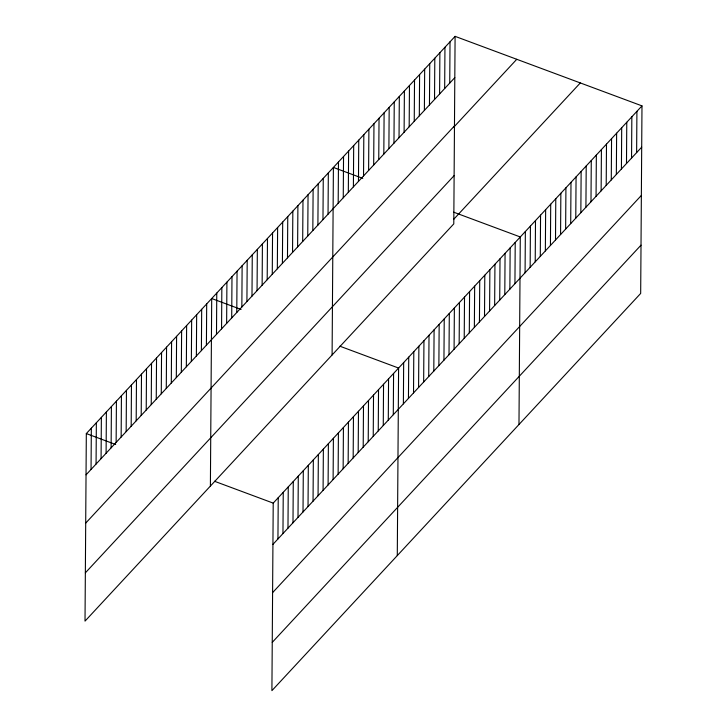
<?xml version="1.0" encoding="UTF-8"?>
<svg xmlns="http://www.w3.org/2000/svg" width="727" height="727" viewBox="0 0 727 727"><rect width="100%" height="100%" fill="white"/><g stroke="black" fill="none" stroke-linecap="round" stroke-linejoin="round"><path stroke-width="1.09" d="M455.093 36.35L86.322 433.574L85.014 621.122L453.784 223.889L455.093 36.35L641.986 105.878L640.678 293.426L271.907 690.65L273.216 503.111L641.986 105.878M91.048 469.451L91.338 428.176M96.064 464.044L96.355 422.778M101.08 458.646L101.371 417.371M106.097 453.239L106.387 411.973M111.113 447.841L111.404 406.566M116.129 442.434L116.42 401.168M121.145 437.036L121.427 395.761M126.162 431.629L126.443 390.363M131.178 426.231L131.46 384.956M136.185 420.824L136.476 379.558M141.202 415.426L141.492 374.151M146.218 410.019L146.509 368.753M151.234 404.621L151.525 363.346M156.25 399.214L156.541 357.948M161.267 393.816L161.558 352.54M166.283 388.409L166.565 347.142M171.299 383.011L171.581 341.735M176.316 377.613L176.597 336.337M181.323 372.206L181.614 330.93M186.339 366.808L186.63 325.532M191.355 361.401L191.646 320.125M196.372 356.003L196.663 314.727M201.388 350.596L201.679 309.329M206.404 345.198L206.695 303.922M210.394 486.063L211.702 298.524L241.073 309.448M216.492 334.329L216.773 293.063M221.562 328.868L221.844 287.601M226.633 323.406L226.915 282.131M231.704 317.944L231.986 276.669M236.775 312.483L237.057 271.207M241.846 307.021L242.127 265.746M246.916 301.56L247.198 260.284M251.987 296.098L252.269 254.823M257.058 290.636L257.34 249.361M262.129 285.175L262.411 243.899M267.191 279.713L267.481 238.438M272.262 274.252L272.552 232.976M277.332 268.79L277.623 227.515M277.941 538.98L278.232 497.704M282.403 263.328L282.694 222.053M282.957 533.582L283.248 492.306M287.474 257.867L287.765 216.591M287.974 528.175L288.255 486.899M292.545 252.405L292.836 211.13M292.99 522.777L293.272 481.501M297.616 246.944L297.906 205.668M298.006 517.37L298.288 476.094M302.686 241.482L302.977 200.207M303.014 511.972L303.304 470.696M307.757 236.021L308.048 194.745M308.03 506.565L308.321 465.298M312.828 230.559L313.119 189.284M313.046 501.167L313.337 459.891M317.899 225.097L318.19 183.822M318.062 495.759L318.353 454.493M322.97 219.627L323.261 178.36M323.079 490.361L323.37 449.086M328.041 214.165L328.331 172.899M328.095 484.954L328.386 443.688M332.094 354.976L333.402 167.437L362.773 178.36M333.111 479.556L333.393 438.281M338.182 203.242L338.473 161.976M338.128 474.149L338.409 432.883M343.253 197.78L343.544 156.514M343.144 468.751L343.426 427.476M348.324 192.319L348.615 151.052M348.151 463.344L348.442 422.078M353.395 186.857L353.685 145.591M353.168 457.946L353.458 416.671M358.466 181.396L358.756 140.129M358.184 452.539L358.475 411.273M363.536 175.934L363.827 134.668M363.2 447.141L363.491 405.866M368.607 170.472L368.898 129.206M368.216 441.734L368.507 400.468M373.678 165.011L373.969 123.744M373.233 436.336L373.524 395.061M378.749 159.549L379.04 118.274M378.249 430.929L378.531 389.663M383.82 154.088L384.11 112.812M383.265 425.531L383.547 384.256M388.89 148.626L389.181 107.351M388.282 420.133L388.563 378.858M393.961 143.164L394.252 101.889M393.289 414.726L393.58 373.451M399.032 137.703L399.323 96.427M397.287 555.592L398.596 368.053L339.863 346.197M404.103 132.241L404.394 90.966M403.376 403.867L403.667 362.591M409.174 126.78L409.465 85.504M408.447 398.405L408.738 357.13M414.245 121.318L414.526 80.043M413.518 392.934L413.808 351.668M419.315 115.857L419.597 74.581M418.588 387.473L418.879 346.206M424.386 110.395L424.668 69.12M423.659 382.011L423.95 340.745M429.457 104.933L429.739 63.658M428.73 376.55L429.021 335.283M434.528 99.472L434.81 58.196M433.801 371.088L434.092 329.822M439.599 94.01L439.88 52.735M438.872 365.626L439.163 324.36M444.67 88.549L444.951 47.273M443.943 360.165L444.233 318.899M449.74 83.087L450.022 41.812M449.013 354.703L449.304 313.437M454.084 349.242L454.375 307.975M459.155 343.78L459.446 302.514M464.226 338.319L464.517 297.052M469.297 332.857L469.587 291.582M474.367 327.395L474.658 286.12M479.438 321.934L479.729 280.658M484.509 316.472L484.8 275.197M489.58 311.011L489.871 269.735M494.651 305.549L494.942 264.274M499.722 300.087L500.012 258.812M504.792 294.626L505.074 253.35M509.863 289.164L510.145 247.889M514.934 283.703L515.216 242.427M518.978 424.504L520.287 236.966L453.657 212.175M525.076 272.779L525.357 231.504M530.147 267.318L530.428 226.042M535.217 261.856L535.499 220.581M540.288 256.395L540.57 215.119M545.359 250.933L545.641 209.658M550.43 245.472L550.712 204.196M555.501 240.01L555.782 198.735M560.572 234.548L560.853 193.273M565.642 229.078L565.924 187.811M570.704 223.616L570.995 182.35M575.775 218.155L576.066 176.888M580.846 212.693L581.137 171.427M585.917 207.231L586.207 165.965M590.987 201.77L591.278 160.503M596.058 196.308L596.349 155.042M601.129 190.847L601.42 149.58M606.2 185.385L606.491 144.119M611.271 179.923L611.561 138.657M616.342 174.462L616.632 133.195M621.412 169L621.703 127.734M626.483 163.539L626.774 122.263M631.554 158.077L631.845 116.802M636.625 152.615L636.916 111.34M86.04 474.849L454.811 77.625M85.695 523.122L454.475 125.889M453.748 127.18L516.77 59.296M85.35 572.849L454.121 175.625M453.548 219.481L580.31 82.933M272.925 544.378L641.696 147.154M272.589 592.65L641.359 195.427M272.243 642.377L641.014 245.153M86.322 433.574L115.693 444.506M214.474 481.256L273.216 503.111"/></g></svg>
